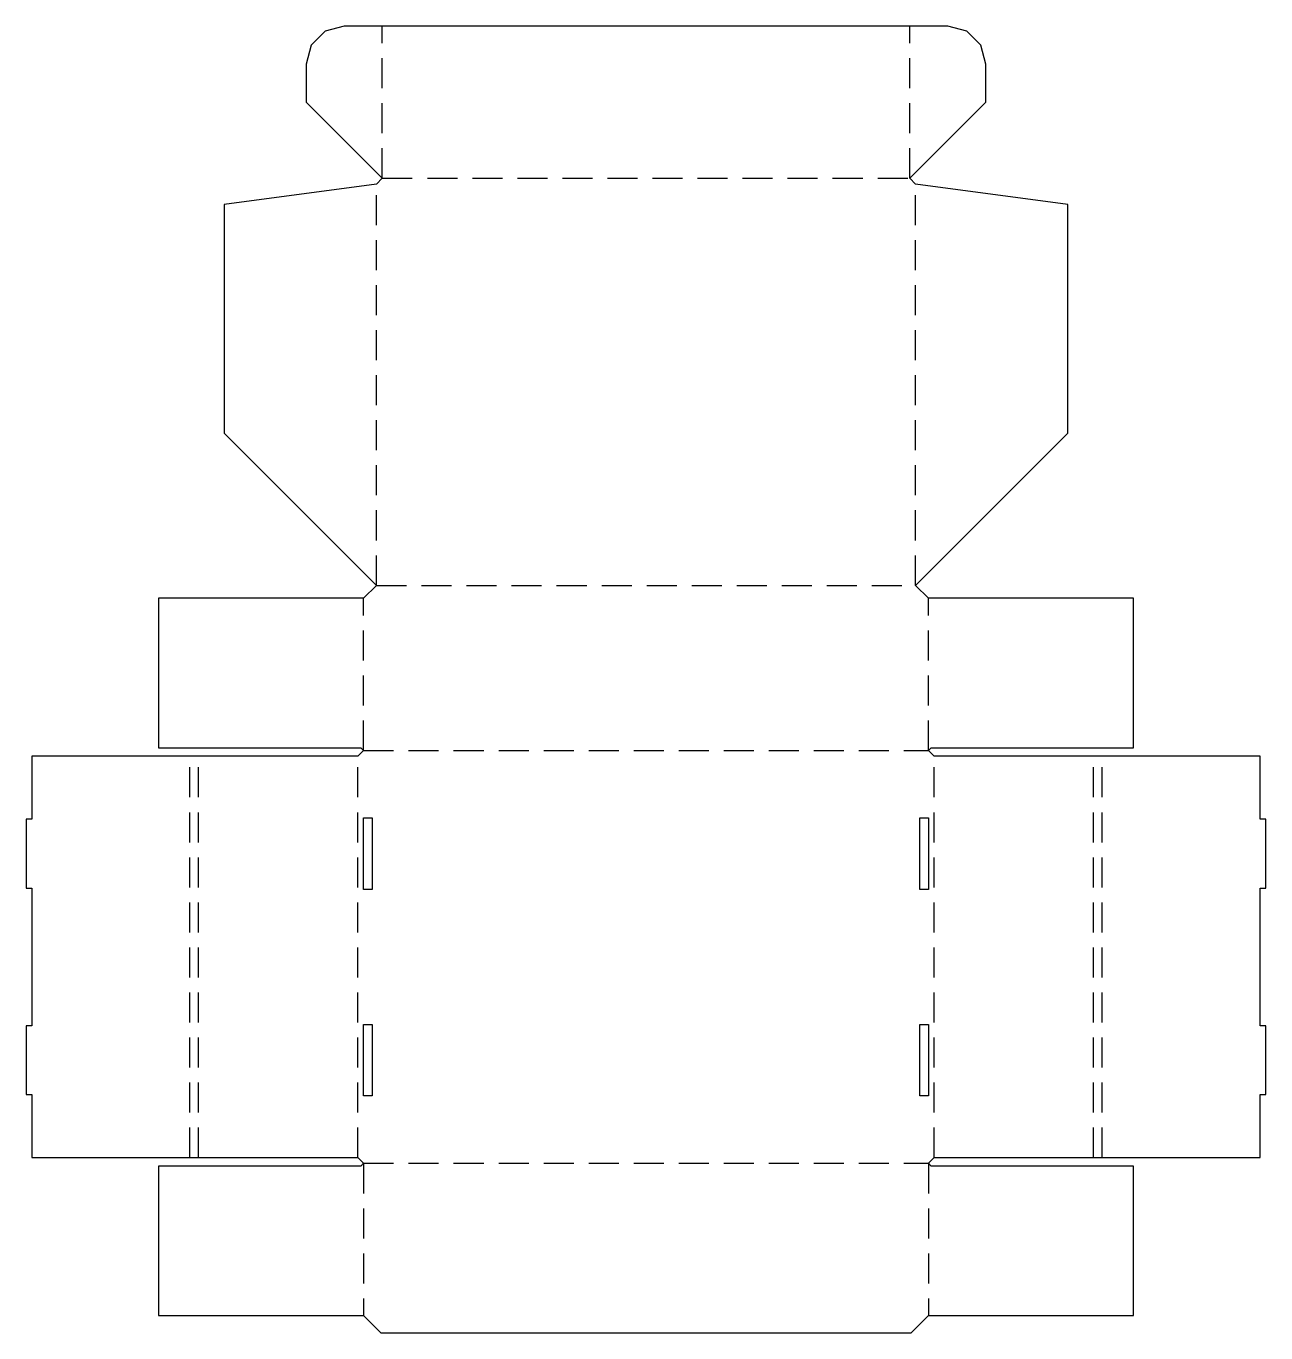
# Model space of a CAD drawing. Header units: millimetres. Extents: x -125 to 325, y -62 to 413.
import ezdxf

# ---------------------------------------------------------------- set-up
doc = ezdxf.new("R2010")
doc.units = ezdxf.units.MM
doc.linetypes.add('DASHED', pattern=[16.361067, 10.907378, -5.453689])
doc.layers.add('boundary', color=7, linetype='Continuous')
doc.layers.add('valley', color=5, linetype='DASHED')

msp = doc.modelspace()

# ---------------------------------------------------------------- linework, layer by layer
at = {"layer": 'boundary'}
for p, q in [((-9.62, 413.2), (-16.54, 411.35)), ((209.63, 413.2), (-9.62, 413.2)), ((216.54, 411.35), (209.63, 413.2)), ((-16.54, 411.35), (-21.6, 406.29)), ((221.6, 406.29), (216.54, 411.35)), ((-21.6, 406.29), (-23.45, 399.38)), ((223.45, 399.38), (221.6, 406.29)), ((-23.45, 399.38), (-23.45, 385.55)), ((223.45, 385.55), (223.45, 399.38)), ((-23.45, 385.55), (4.2, 357.9)), ((195.8, 357.9), (223.45, 385.55)), ((4.2, 357.9), (2.1, 355.8)), ((197.9, 355.8), (195.8, 357.9)), ((2.1, 355.8), (-53.2, 348.36)), ((253.2, 348.36), (197.9, 355.8)), ((-53.2, 348.36), (-53.2, 265.3)), ((253.2, 265.3), (253.2, 348.36)), ((-53.2, 265.3), (2.1, 210)), ((197.9, 210), (253.2, 265.3)), ((2.1, 210), (-2.6, 205.3)), ((202.6, 205.3), (197.9, 210)), ((-2.6, 205.3), (-77.1, 205.3)), ((-77.1, 205.3), (-77.1, 151)), ((277.1, 205.3), (202.6, 205.3)), ((277.1, 151), (277.1, 205.3)), ((-4.7, 147.9), (-123.1, 147.9)), ((-123.1, 147.9), (-123.1, 125)), ((-77.1, 151), (-3.6, 151)), ((-2.6, 150), (-4.7, 147.9)), ((-3.6, 151), (-2.6, 150)), ((202.6, 150), (203.6, 151)), ((204.7, 147.9), (202.6, 150)), ((203.6, 151), (277.1, 151)), ((323.1, 147.9), (204.7, 147.9)), ((323.1, 125), (323.1, 147.9)), ((-123.1, 125), (-125.2, 125)), ((-125.2, 125), (-125.2, 100)), ((-2.6, 99.5), (-2.6, 125.5)), ((-2.6, 125.5), (0.5, 125.5)), ((0.5, 125.5), (0.5, 99.5)), ((199.5, 99.5), (199.5, 125.5)), ((199.5, 125.5), (202.6, 125.5)), ((202.6, 125.5), (202.6, 99.5)), ((325.2, 125), (323.1, 125)), ((325.2, 100), (325.2, 125)), ((-125.2, 100), (-123.1, 100)), ((-123.1, 100), (-123.1, 50)), ((323.1, 50), (323.1, 100)), ((323.1, 100), (325.2, 100)), ((0.5, 99.5), (-2.6, 99.5)), ((202.6, 99.5), (199.5, 99.5)), ((-123.1, 50), (-125.2, 50)), ((-125.2, 50), (-125.2, 25)), ((-2.6, 24.5), (-2.6, 50.5)), ((-2.6, 50.5), (0.5, 50.5)), ((0.5, 50.5), (0.5, 24.5)), ((199.5, 24.5), (199.5, 50.5)), ((199.5, 50.5), (202.6, 50.5)), ((202.6, 50.5), (202.6, 24.5)), ((325.2, 50), (323.1, 50)), ((325.2, 25), (325.2, 50)), ((-125.2, 25), (-123.1, 25)), ((-123.1, 25), (-123.1, 2.1)), ((0.5, 24.5), (-2.6, 24.5)), ((202.6, 24.5), (199.5, 24.5)), ((323.1, 2.1), (323.1, 25)), ((323.1, 25), (325.2, 25)), ((-123.1, 2.1), (-4.7, 2.1)), ((-4.7, 2.1), (-2.6, 0)), ((-2.6, 0), (-3.6, -1)), ((202.6, 0), (204.7, 2.1)), ((203.6, -1), (202.6, 0)), ((204.7, 2.1), (323.1, 2.1)), ((-3.6, -1), (-77.1, -1)), ((-77.1, -1), (-77.1, -55.3)), ((277.1, -1), (203.6, -1)), ((277.1, -55.3), (277.1, -1)), ((-77.1, -55.3), (-2.6, -55.3)), ((-2.6, -55.3), (3.7, -61.6)), ((196.3, -61.6), (202.6, -55.3)), ((202.6, -55.3), (277.1, -55.3)), ((3.7, -61.6), (196.3, -61.6))]:
    msp.add_line(p, q, dxfattribs=at)
at = {"layer": 'valley'}
for p, q in [((4.2, 357.9), (4.2, 413.2)), ((195.8, 357.9), (195.8, 413.2)), ((4.2, 357.9), (195.8, 357.9)), ((2.1, 210), (2.1, 355.8)), ((197.9, 210), (197.9, 355.8)), ((2.1, 210), (197.9, 210)), ((-2.6, 150), (-2.6, 205.3)), ((202.6, 150), (202.6, 205.3)), ((-65.7, 2.1), (-65.7, 147.9)), ((-62.6, 2.1), (-62.6, 147.9)), ((-4.7, 2.1), (-4.7, 147.9)), ((-2.6, 150), (202.6, 150)), ((204.7, 2.1), (204.7, 147.9)), ((262.6, 2.1), (262.6, 147.9)), ((265.7, 2.1), (265.7, 147.9)), ((-2.6, 0), (202.6, 0)), ((-2.6, 0), (-2.6, -55.3)), ((202.6, 0), (202.6, -55.3))]:
    msp.add_line(p, q, dxfattribs=at)

doc.saveas('drawing.dxf')
